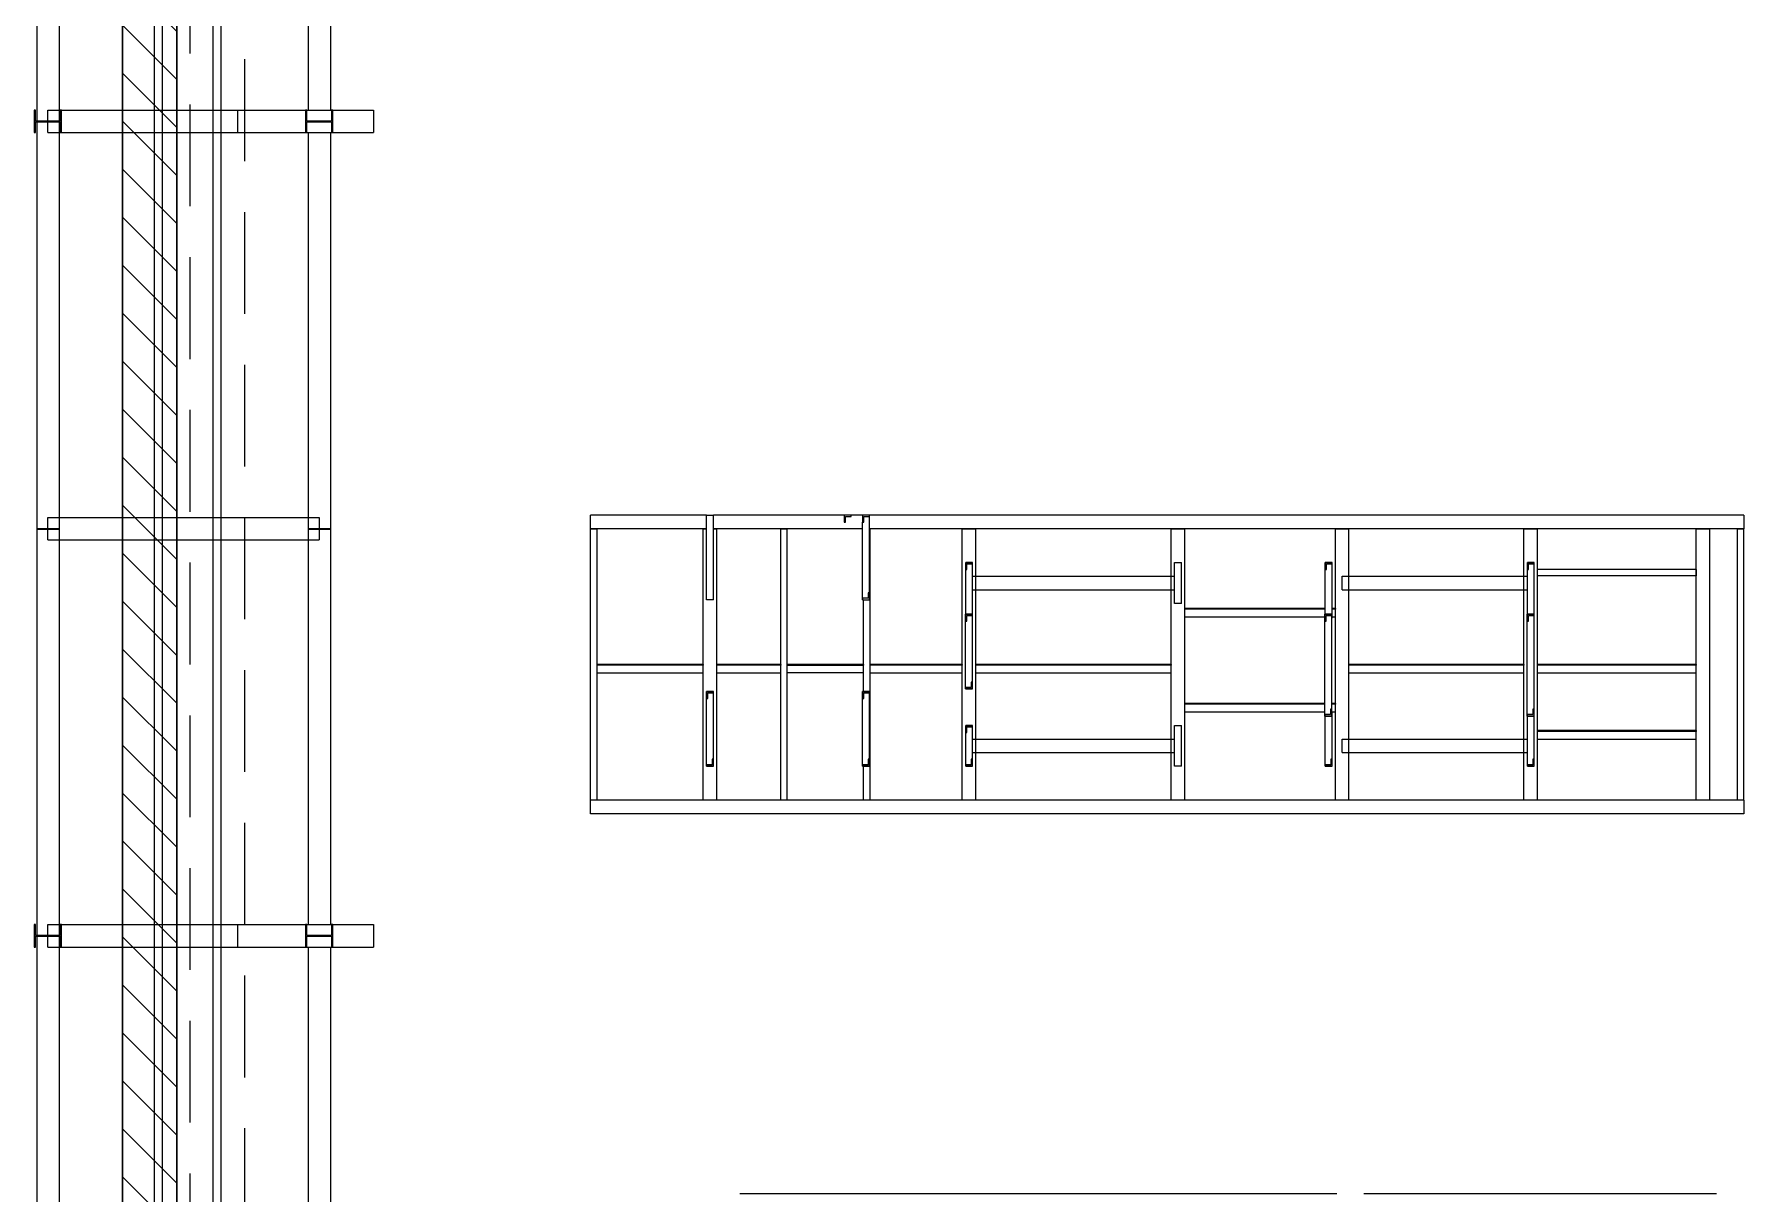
# Model space of a CAD drawing. Header units: inches. Extents: x -430764 to 624329, y 7374 to 217374.
# Drawn here: x -242696 to -230095, y 103328 to 111871 of the extents above; entities that cross this region are included whole.
import ezdxf

# ---------------------------------------------------------------- set-up
doc = ezdxf.new("R2010")
doc.units = ezdxf.units.IN
doc.header["$MEASUREMENT"] = 0
doc.linetypes.add('CABLETRAYLAYOUT-EMBED 2_DWG$0$HIDDEN2', pattern=[0.1875, 0.125, -0.0625])
for name, color, linetype, lineweight in [('Background Stuff', 252, 'Continuous', 5), ('Cable Tray Instruments', 7, 'Continuous', 13), ('Cable Tray Power', 7, 'Continuous', 13), ('CABLETRAYLAYOUT-EMBED 2_DWG$0$DwgTemplate', 7, 'Continuous', 9)]:
    doc.layers.add(name, color=color, linetype=linetype, lineweight=lineweight)
doc.layers.add('Cables', color=7, linetype='Continuous')

msp = doc.modelspace()

# ---------------------------------------------------------------- hatches: boundary and pattern name
at = {"layer": 'Cables'}
h = msp.add_hatch(dxfattribs=at)
h.set_pattern_fill('ANSI31', color=3, scale=2000, angle=90)
h.paths.add_polyline_path([(-242045, 135311), (-241645, 135311), (-241645, 93228), (-242045, 93228)])

# ---------------------------------------------------------------- linework, layer by layer
at = {"layer": 'Background Stuff', "linetype": 'Continuous'}
for p, q in [((-238595, 108228), (-238595, 108328)), ((-238595, 106228), (-238595, 108228)), ((-238547, 107228), (-238547, 107222)), ((-238547, 106228), (-238595, 106228)), ((-238595, 106128), (-238595, 106228))]:
    msp.add_line(p, q, dxfattribs=at)
at = {"layer": 'Cable Tray Instruments', "color": 6, "linetype": 'CABLETRAYLAYOUT-EMBED 2_DWG$0$HIDDEN2', "ltscale": 6000}
msp.add_lwpolyline([(-241145, 135311), (-241145, 93728), (-241545, 93728), (-241545, 135311)], dxfattribs=at)
msp.add_lwpolyline([(-241145, 93728), (-241545, 93728), (-241545, 135311), (-241145, 135311)], close=True, dxfattribs=at)
at = {"layer": 'Cable Tray Power', "color": 3, "linetype": 'Continuous'}
for points in [[(-242045, 117338), (-242045, 103378)], [(-241645, 117338), (-241645, 103378), (-241645, 100278), (-241645, 103378)], [(-242045, 103378), (-242045, 100278)]]:
    msp.add_lwpolyline(points, close=True, dxfattribs=at)
at = {"layer": 'Cables'}
for points in [[(-241809, 93357), (-241809, 135396), (-241752, 135396), (-241752, 93357)], [(-241377, 93728), (-241377, 135350), (-241319, 135350), (-241320, 93728)]]:
    msp.add_lwpolyline(points, dxfattribs=at)
at = {"layer": 'Cables', "color": 3}
msp.add_lwpolyline([(-242045, 135311), (-241645, 135311), (-241645, 93228), (-242045, 93228)], close=True, dxfattribs=at)
at = {"layer": 'CABLETRAYLAYOUT-EMBED 2_DWG$0$DwgTemplate', "color": 252, "linetype": 'Continuous'}
for p, q in [((-242677, 114225), (-242677, 111228)), ((-242512, 114225), (-242512, 111228)), ((-240677, 114225), (-240677, 111311)), ((-240512, 114225), (-240512, 111311)), ((-242685, 111311), (-242696, 111311)), ((-242696, 111311), (-242696, 111146)), ((-242685, 111231), (-242685, 111311)), ((-242595, 111146), (-242595, 111311)), ((-242595, 111311), (-241195, 111311)), ((-242494, 111311), (-242504, 111311)), ((-242504, 111311), (-242504, 111231)), ((-242494, 111146), (-242494, 111311)), ((-241195, 111146), (-241195, 111311)), ((-241195, 111311), (-240195, 111311)), ((-240685, 111311), (-240696, 111311)), ((-240696, 111311), (-240696, 111146)), ((-240685, 111231), (-240685, 111311)), ((-240494, 111311), (-240504, 111311)), ((-240504, 111311), (-240504, 111231)), ((-240494, 111146), (-240494, 111311)), ((-240195, 111311), (-240195, 111146)), ((-242696, 111146), (-242685, 111146)), ((-242504, 111231), (-242685, 111231)), ((-242685, 111225), (-242504, 111225)), ((-242685, 111146), (-242685, 111225)), ((-242677, 111228), (-242512, 111228)), ((-242677, 111228), (-242677, 108228)), ((-242512, 111228), (-242677, 111228)), ((-242595, 111146), (-241195, 111146)), ((-242512, 111228), (-242512, 108228)), ((-242504, 111225), (-242504, 111146)), ((-242504, 111146), (-242494, 111146)), ((-241195, 111146), (-240195, 111146)), ((-240696, 111146), (-240685, 111146)), ((-240504, 111231), (-240685, 111231)), ((-240685, 111146), (-240685, 111225)), ((-240685, 111225), (-240504, 111225)), ((-240677, 111146), (-240677, 108228)), ((-240512, 111146), (-240512, 108228)), ((-240504, 111225), (-240504, 111146)), ((-240504, 111146), (-240494, 111146)), ((-242595, 108311), (-240595, 108311)), ((-242595, 108146), (-242595, 108311)), ((-240595, 108311), (-240595, 108146)), ((-237740, 108328), (-238595, 108328)), ((-237740, 108328), (-237689, 108328)), ((-237740, 107705), (-237740, 108328)), ((-237689, 107705), (-237689, 108328)), ((-236726, 108328), (-237689, 108328)), ((-236675, 108328), (-236726, 108328)), ((-236726, 108328), (-236726, 108277)), ((-236726, 108277), (-236716, 108277)), ((-236716, 108277), (-236716, 108319)), ((-236716, 108319), (-236675, 108319)), ((-236675, 108319), (-236675, 108328)), ((-236590, 108328), (-236675, 108328)), ((-236590, 108328), (-236590, 108277)), ((-236539, 108328), (-236590, 108328)), ((-236590, 108277), (-236580, 108277)), ((-236590, 107705), (-236590, 108277)), ((-236580, 108277), (-236580, 108319)), ((-236580, 108319), (-236539, 108319)), ((-236539, 108319), (-236539, 108328)), ((-230095, 108328), (-236539, 108328)), ((-236539, 107756), (-236539, 108319)), ((-230095, 108328), (-230095, 108228)), ((-242512, 108228), (-242677, 108228)), ((-242677, 108225), (-242512, 108225)), ((-242677, 108225), (-242677, 105228)), ((-242595, 108146), (-240595, 108146)), ((-242512, 108225), (-242512, 105228)), ((-240512, 108228), (-240677, 108228)), ((-240677, 108225), (-240677, 105311)), ((-240677, 108225), (-240512, 108225)), ((-240512, 108225), (-240512, 105311)), ((-238595, 108228), (-238547, 108228)), ((-237740, 108228), (-238595, 108228)), ((-238547, 106228), (-238547, 108228)), ((-237765, 106228), (-237765, 108228)), ((-237765, 108228), (-237740, 108228)), ((-237689, 108228), (-237665, 108228)), ((-236590, 108228), (-237689, 108228)), ((-237665, 106228), (-237665, 108228)), ((-237193, 106228), (-237193, 108228)), ((-237193, 108228), (-237145, 108228)), ((-237145, 106228), (-237145, 108228)), ((-236539, 108228), (-236535, 108228)), ((-230095, 108228), (-236539, 108228)), ((-236535, 106228), (-236535, 108228)), ((-235855, 108228), (-235755, 108228)), ((-235855, 106228), (-235855, 108228)), ((-235755, 106228), (-235755, 108228)), ((-234315, 106228), (-234315, 108228)), ((-234315, 108228), (-234215, 108228)), ((-234215, 106228), (-234215, 108228)), ((-233105, 106228), (-233105, 108228)), ((-233105, 108228), (-233005, 108228)), ((-233005, 106228), (-233005, 108228)), ((-231715, 108228), (-231615, 108228)), ((-231715, 106228), (-231715, 108228)), ((-231615, 106228), (-231615, 108228)), ((-230445, 108228), (-230345, 108228)), ((-230445, 106228), (-230445, 108228)), ((-230345, 106228), (-230345, 108228)), ((-230143, 108228), (-230143, 106228)), ((-230143, 108228), (-230095, 108228)), ((-230095, 106228), (-230095, 108228)), ((-235830, 107598), (-235830, 107978)), ((-235830, 107978), (-235779, 107978)), ((-235830, 107978), (-235830, 107927)), ((-235779, 107978), (-235830, 107978)), ((-235830, 107927), (-235821, 107927)), ((-235821, 107927), (-235821, 107969)), ((-235821, 107969), (-235779, 107969)), ((-235779, 107557), (-235779, 107978)), ((-235779, 107969), (-235779, 107978)), ((-235779, 107878), (-234290, 107878)), ((-234290, 107678), (-234290, 107978)), ((-234290, 107978), (-234239, 107978)), ((-234239, 107678), (-234239, 107978)), ((-233180, 107978), (-233129, 107978)), ((-233180, 107598), (-233180, 107978)), ((-233129, 107978), (-233180, 107978)), ((-233180, 107978), (-233180, 107927)), ((-233180, 107927), (-233171, 107927)), ((-233171, 107927), (-233171, 107969)), ((-233171, 107969), (-233129, 107969)), ((-233129, 107569), (-233129, 107978)), ((-233129, 107969), (-233129, 107978)), ((-233055, 107778), (-233055, 107878)), ((-233055, 107878), (-231690, 107878)), ((-231639, 107978), (-231690, 107978)), ((-231690, 107978), (-231690, 107927)), ((-231690, 107978), (-231639, 107978)), ((-231690, 107598), (-231690, 107978)), ((-231690, 107927), (-231681, 107927)), ((-231681, 107969), (-231639, 107969)), ((-231681, 107927), (-231681, 107969)), ((-231639, 107969), (-231639, 107978)), ((-231639, 107579), (-231639, 107978)), ((-231615, 107880), (-231615, 107928)), ((-230445, 107928), (-231615, 107928)), ((-230445, 107880), (-231615, 107880)), ((-230445, 107928), (-230445, 107880)), ((-237689, 107756), (-237689, 107756)), ((-237689, 107705), (-237689, 107756)), ((-236549, 107756), (-236549, 107715)), ((-236539, 107756), (-236549, 107756)), ((-236539, 107705), (-236539, 107756)), ((-235779, 107778), (-234290, 107778)), ((-233055, 107778), (-231690, 107778)), ((-237689, 107705), (-237740, 107705)), ((-237689, 107705), (-237689, 107705)), ((-236549, 107715), (-236590, 107715)), ((-236590, 107715), (-236590, 107705)), ((-236590, 107705), (-236539, 107705)), ((-236590, 107705), (-236590, 107705)), ((-236583, 107028), (-236583, 107705)), ((-234239, 107678), (-234290, 107678)), ((-234239, 107678), (-234239, 107729)), ((-234239, 107729), (-234239, 107729)), ((-234239, 107678), (-234239, 107678)), ((-233180, 107641), (-234215, 107641)), ((-234215, 107635), (-234215, 107641)), ((-233180, 107635), (-234215, 107635)), ((-233105, 107641), (-233129, 107641)), ((-233105, 107635), (-233129, 107635)), ((-233105, 107641), (-233105, 107635)), ((-235832, 107048), (-235832, 107598)), ((-235832, 107598), (-235781, 107598)), ((-235832, 107598), (-235832, 107547)), ((-235781, 107598), (-235832, 107598)), ((-235832, 107547), (-235822, 107547)), ((-235822, 107588), (-235781, 107588)), ((-235822, 107547), (-235822, 107588)), ((-235781, 107048), (-235781, 107598)), ((-235781, 107588), (-235781, 107598)), ((-235779, 107557), (-235781, 107557)), ((-234215, 107578), (-233182, 107578)), ((-233182, 106848), (-233182, 107598)), ((-233182, 107598), (-233131, 107598)), ((-233182, 107598), (-233182, 107547)), ((-233131, 107598), (-233182, 107598)), ((-233182, 107547), (-233172, 107547)), ((-233172, 107588), (-233131, 107588)), ((-233172, 107547), (-233172, 107588)), ((-233131, 106848), (-233131, 107598)), ((-233131, 107588), (-233131, 107598)), ((-233129, 107569), (-233131, 107569)), ((-233129, 107578), (-233105, 107578)), ((-231641, 107598), (-231692, 107598)), ((-231692, 107598), (-231692, 107547)), ((-231692, 107598), (-231641, 107598)), ((-231692, 106848), (-231692, 107598)), ((-231692, 107547), (-231682, 107547)), ((-231682, 107588), (-231641, 107588)), ((-231682, 107547), (-231682, 107588)), ((-231641, 107588), (-231641, 107598)), ((-231641, 106848), (-231641, 107598)), ((-231639, 107579), (-231641, 107579)), ((-237765, 107228), (-238547, 107228)), ((-237765, 107222), (-238547, 107222)), ((-238547, 107165), (-237765, 107165)), ((-237765, 107228), (-237765, 107222)), ((-237193, 107228), (-237665, 107228)), ((-237665, 107222), (-237665, 107228)), ((-237193, 107222), (-237665, 107222)), ((-237665, 107165), (-237193, 107165)), ((-237193, 107228), (-237193, 107222)), ((-236583, 107228), (-237145, 107228)), ((-237145, 107228), (-237145, 107222)), ((-237145, 107222), (-236583, 107222)), ((-236583, 107165), (-237145, 107165)), ((-236583, 107228), (-236583, 107222)), ((-236535, 107228), (-236535, 107222)), ((-235855, 107228), (-236535, 107228)), ((-235855, 107222), (-236535, 107222)), ((-236535, 107165), (-235855, 107165)), ((-235855, 107228), (-235855, 107222)), ((-235755, 107222), (-235755, 107228)), ((-234315, 107228), (-235755, 107228)), ((-234315, 107222), (-235755, 107222)), ((-235755, 107165), (-234315, 107165)), ((-234315, 107228), (-234315, 107222)), ((-233005, 107222), (-233005, 107228)), ((-231715, 107228), (-233005, 107228)), ((-231715, 107222), (-233005, 107222)), ((-233005, 107165), (-231715, 107165)), ((-231715, 107228), (-231715, 107222)), ((-231615, 107222), (-231615, 107228)), ((-230445, 107228), (-231615, 107228)), ((-230445, 107222), (-231615, 107222)), ((-231615, 107165), (-230445, 107165)), ((-230445, 107228), (-230445, 107222)), ((-237740, 107028), (-237689, 107028)), ((-237740, 106478), (-237740, 107028)), ((-237689, 107028), (-237740, 107028)), ((-237740, 107028), (-237740, 106977)), ((-237731, 107019), (-237689, 107019)), ((-237731, 106977), (-237731, 107019)), ((-237689, 106478), (-237689, 107028)), ((-237689, 107019), (-237689, 107028)), ((-236590, 106478), (-236590, 107028)), ((-236590, 107028), (-236539, 107028)), ((-236590, 107028), (-236590, 106977)), ((-236539, 107028), (-236590, 107028)), ((-236581, 106977), (-236581, 107019)), ((-236581, 107019), (-236539, 107019)), ((-236539, 106478), (-236539, 107028)), ((-236539, 107019), (-236539, 107028)), ((-235790, 107057), (-235832, 107057)), ((-235832, 107057), (-235832, 107048)), ((-235832, 107048), (-235781, 107048)), ((-235781, 107048), (-235832, 107048)), ((-235790, 107098), (-235790, 107057)), ((-235781, 107098), (-235790, 107098)), ((-235781, 107048), (-235781, 107098)), ((-237740, 106977), (-237731, 106977)), ((-236590, 106977), (-236581, 106977)), ((-234215, 106935), (-234215, 106941)), ((-233182, 106941), (-234215, 106941)), ((-233182, 106935), (-234215, 106935)), ((-234215, 106878), (-233182, 106878)), ((-233182, 106858), (-233182, 106848)), ((-233140, 106858), (-233182, 106858)), ((-233140, 106899), (-233140, 106858)), ((-233131, 106899), (-233140, 106899)), ((-233105, 106941), (-233131, 106941)), ((-233105, 106935), (-233131, 106935)), ((-233131, 106848), (-233131, 106899)), ((-233131, 106882), (-233129, 106882)), ((-233129, 106478), (-233129, 106882)), ((-233129, 106878), (-233105, 106878)), ((-233105, 106941), (-233105, 106935)), ((-231650, 106858), (-231692, 106858)), ((-231692, 106858), (-231692, 106848)), ((-231641, 106899), (-231650, 106899)), ((-231650, 106899), (-231650, 106858)), ((-231641, 106848), (-231641, 106899)), ((-231641, 106870), (-231639, 106870)), ((-231639, 106478), (-231639, 106870)), ((-235830, 106778), (-235779, 106778)), ((-235830, 106478), (-235830, 106778)), ((-235779, 106778), (-235830, 106778)), ((-235830, 106778), (-235830, 106727)), ((-235821, 106727), (-235821, 106769)), ((-235821, 106769), (-235779, 106769)), ((-235779, 106478), (-235779, 106778)), ((-235779, 106769), (-235779, 106778)), ((-234290, 106778), (-234239, 106778)), ((-234290, 106478), (-234290, 106778)), ((-234239, 106478), (-234239, 106778)), ((-233182, 106848), (-233131, 106848)), ((-233131, 106848), (-233182, 106848)), ((-233180, 106478), (-233180, 106848)), ((-231692, 106848), (-231641, 106848)), ((-231641, 106848), (-231692, 106848)), ((-231690, 106478), (-231690, 106848)), ((-230445, 106741), (-231615, 106741)), ((-231615, 106735), (-231615, 106741)), ((-230445, 106735), (-231615, 106735)), ((-230445, 106741), (-230445, 106735)), ((-235830, 106727), (-235821, 106727)), ((-235779, 106678), (-234290, 106678)), ((-233055, 106678), (-231690, 106678)), ((-233055, 106578), (-233055, 106678)), ((-231615, 106678), (-230445, 106678)), ((-237699, 106488), (-237740, 106488)), ((-237740, 106488), (-237740, 106478)), ((-237689, 106478), (-237740, 106478)), ((-237740, 106478), (-237689, 106478)), ((-237689, 106529), (-237699, 106529)), ((-237699, 106529), (-237699, 106488)), ((-237689, 106478), (-237689, 106529)), ((-236549, 106488), (-236590, 106488)), ((-236590, 106488), (-236590, 106478)), ((-236539, 106478), (-236590, 106478)), ((-236590, 106478), (-236539, 106478)), ((-236583, 106228), (-236583, 106478)), ((-236539, 106529), (-236549, 106529)), ((-236549, 106529), (-236549, 106488)), ((-236539, 106478), (-236539, 106529)), ((-235830, 106488), (-235830, 106478)), ((-235789, 106488), (-235830, 106488)), ((-235779, 106478), (-235830, 106478)), ((-235830, 106478), (-235779, 106478)), ((-235789, 106529), (-235789, 106488)), ((-235779, 106529), (-235789, 106529)), ((-235779, 106578), (-234290, 106578)), ((-235779, 106478), (-235779, 106529)), ((-234239, 106478), (-234290, 106478)), ((-234239, 106529), (-234239, 106529)), ((-234239, 106478), (-234239, 106529)), ((-234239, 106478), (-234239, 106478)), ((-233180, 106488), (-233180, 106478)), ((-233139, 106488), (-233180, 106488)), ((-233129, 106478), (-233180, 106478)), ((-233180, 106478), (-233129, 106478)), ((-233129, 106529), (-233139, 106529)), ((-233139, 106529), (-233139, 106488)), ((-233129, 106478), (-233129, 106529)), ((-233055, 106578), (-231690, 106578)), ((-231690, 106488), (-231690, 106478)), ((-231649, 106488), (-231690, 106488)), ((-231639, 106478), (-231690, 106478)), ((-231690, 106478), (-231639, 106478)), ((-231649, 106529), (-231649, 106488)), ((-231639, 106529), (-231649, 106529)), ((-231639, 106478), (-231639, 106529)), ((-230095, 106228), (-238595, 106228)), ((-237665, 106228), (-237765, 106228)), ((-237145, 106228), (-237193, 106228)), ((-236535, 106228), (-236583, 106228)), ((-235755, 106228), (-235855, 106228)), ((-234215, 106228), (-234315, 106228)), ((-233005, 106228), (-233105, 106228)), ((-231615, 106228), (-231715, 106228)), ((-230345, 106228), (-230445, 106228)), ((-230095, 106228), (-230143, 106228)), ((-230095, 106228), (-230095, 106128)), ((-230095, 106128), (-238595, 106128)), ((-242685, 105311), (-242696, 105311)), ((-242696, 105311), (-242696, 105146)), ((-242685, 105231), (-242685, 105311)), ((-242504, 105231), (-242685, 105231)), ((-242685, 105225), (-242504, 105225)), ((-242685, 105146), (-242685, 105225)), ((-242512, 105228), (-242677, 105228)), ((-242677, 105228), (-242677, 102228)), ((-242677, 105228), (-242512, 105228)), ((-242595, 105146), (-242595, 105311)), ((-242595, 105311), (-241195, 105311)), ((-242512, 105228), (-242512, 102228)), ((-242504, 105311), (-242504, 105231)), ((-242494, 105311), (-242504, 105311)), ((-242504, 105225), (-242504, 105146)), ((-242494, 105146), (-242494, 105311)), ((-241195, 105311), (-240195, 105311)), ((-241195, 105146), (-241195, 105311)), ((-240696, 105311), (-240696, 105146)), ((-240685, 105311), (-240696, 105311)), ((-240685, 105231), (-240685, 105311)), ((-240504, 105231), (-240685, 105231)), ((-240685, 105225), (-240504, 105225)), ((-240685, 105146), (-240685, 105225)), ((-240504, 105311), (-240504, 105231)), ((-240494, 105311), (-240504, 105311)), ((-240504, 105225), (-240504, 105146)), ((-240494, 105146), (-240494, 105311)), ((-240195, 105311), (-240195, 105146)), ((-242696, 105146), (-242685, 105146)), ((-242595, 105146), (-241195, 105146)), ((-242504, 105146), (-242494, 105146)), ((-241195, 105146), (-240195, 105146)), ((-240696, 105146), (-240685, 105146)), ((-240677, 105146), (-240677, 101528)), ((-240512, 105146), (-240512, 101528)), ((-240504, 105146), (-240494, 105146)), ((-233095, 103328), (-237495, 103328)), ((-230295, 103328), (-232895, 103328))]:
    msp.add_line(p, q, dxfattribs=at)

doc.saveas('drawing.dxf')
